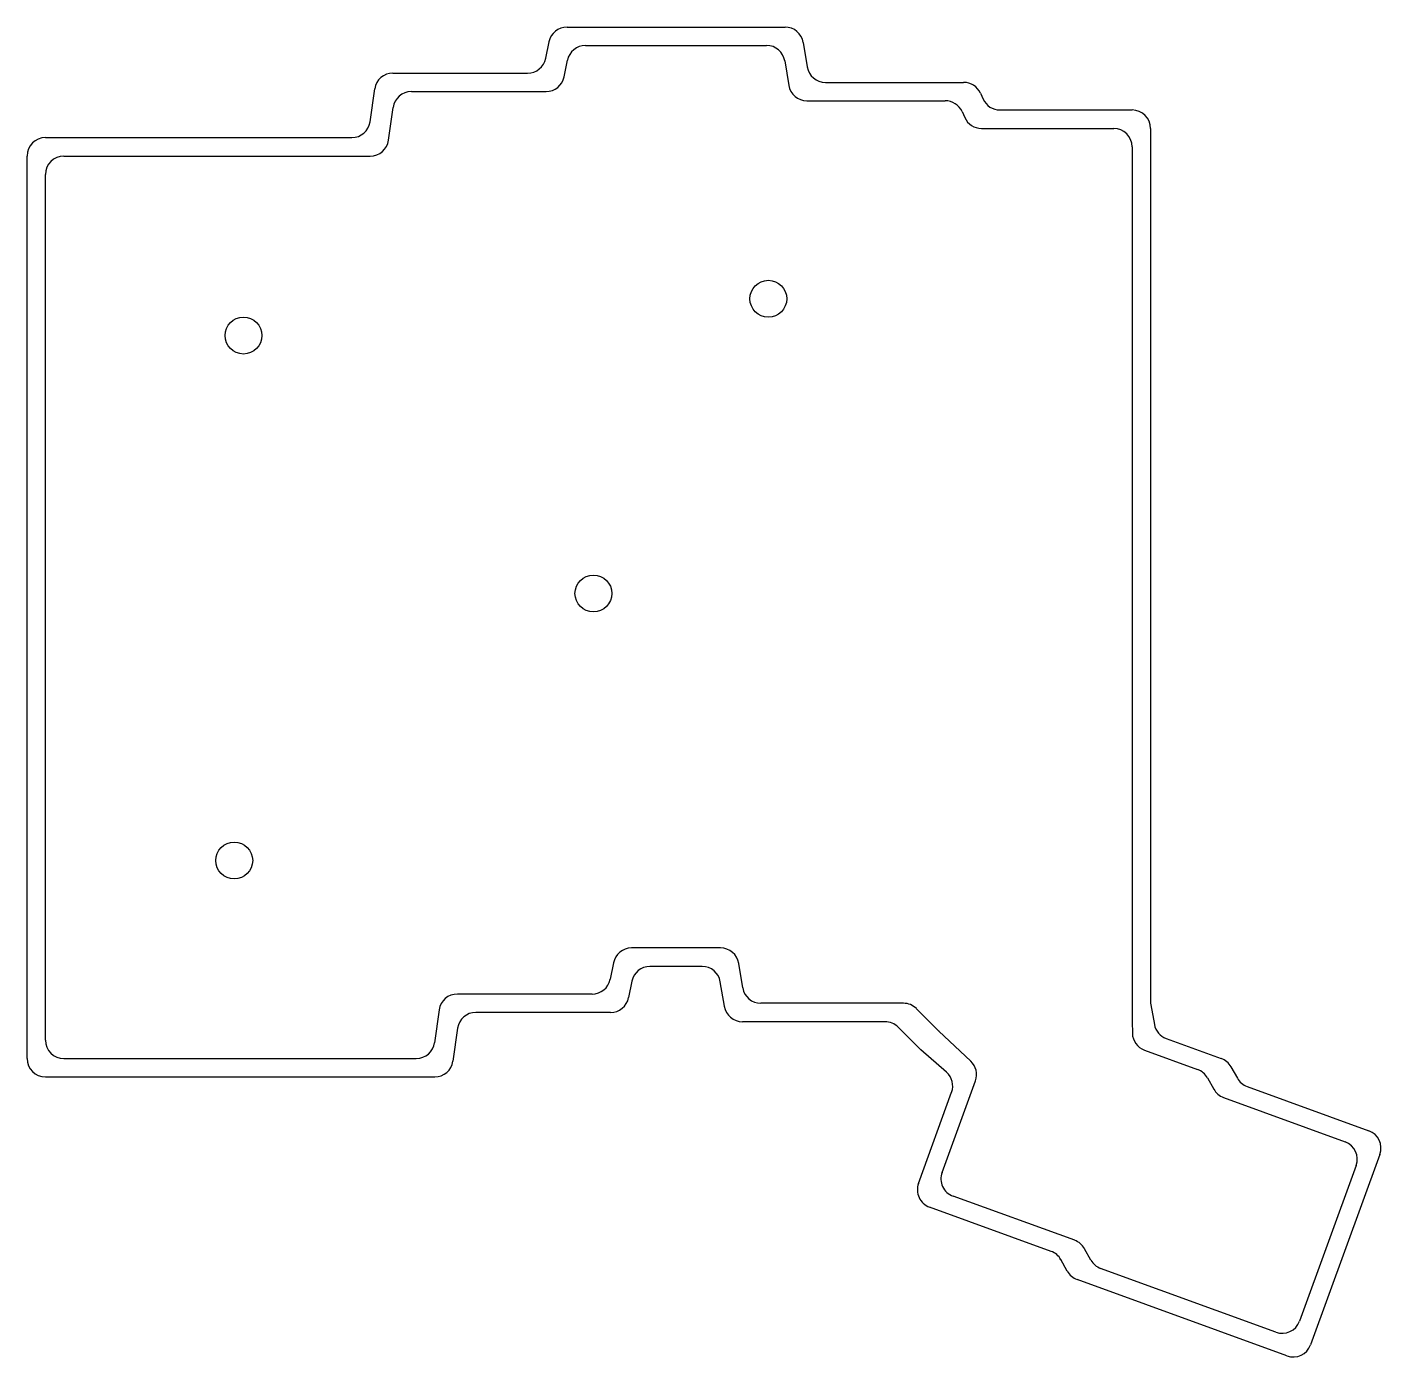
# Model space of a CAD drawing. Header units: millimetres. Extents: x -14 to 134, y -43 to 101.
import ezdxf

# ---------------------------------------------------------------- set-up
doc = ezdxf.new("R2010")
doc.units = ezdxf.units.MM

msp = doc.modelspace()

# ---------------------------------------------------------------- linework, layer by layer
for p, q in [((45.14, 101), (68.81, 101)), ((42.82, 97.61), (43.18, 99.39)), ((47.14, 99), (66.81, 99)), ((70.78, 99.33), (71.22, 96.67)), ((44.82, 95.61), (45.18, 97.39)), ((68.78, 97.33), (69.22, 94.67)), ((26.23, 96), (40.86, 96)), ((23.75, 90.72), (24.25, 94.28)), ((73.19, 95), (88.21, 95)), ((28.23, 94), (42.86, 94)), ((71.19, 93), (86.21, 93)), ((90.03, 93.82), (90.32, 93.18)), ((25.75, 88.72), (26.25, 92.28)), ((88.03, 91.82), (88.32, 91.18)), ((92.15, 92), (106.5, 92)), ((90.15, 90), (104.5, 90)), ((108.5, 90), (108.5, -4.82)), ((-11.5, 89), (21.77, 89)), ((-13.5, -11), (-13.5, 87)), ((-9.5, 87), (23.77, 87)), ((106.5, 88), (106.5, -6.97)), ((-11.5, -9), (-11.5, 85)), ((61.81, 1), (52.14, 1)), ((50.18, -0.61), (49.82, -2.39)), ((59.81, -1), (54.14, -1)), ((64.22, -3.33), (63.78, -0.67)), ((52.18, -2.61), (51.82, -4.39)), ((62.22, -5.33), (61.78, -2.67)), ((47.86, -4), (33.23, -4)), ((31.25, -5.72), (30.75, -9.28)), ((81.67, -5), (66.19, -5)), ((85.48, -7.98), (83.09, -5.59)), ((108.53, -5.18), (108.92, -7.3)), ((49.86, -6), (35.23, -6)), ((79.67, -7), (64.19, -7)), ((106.5, -7.03), (106.53, -8.26)), ((33.25, -7.72), (32.75, -11.28)), ((83.45, -9.95), (81.09, -7.59)), ((88.98, -11.29), (85.52, -8.02)), ((110.21, -8.82), (116.18, -11)), ((86.34, -12.49), (83.55, -10.04)), ((107.85, -10.09), (113.62, -12.19)), ((-9.5, -11), (28.77, -11)), ((-11.5, -13), (30.77, -13)), ((114.68, -13.1), (115.37, -14.33)), ((117.24, -11.9), (117.94, -13.14)), ((83.3, -24.57), (86.9, -14.67)), ((85.87, -23.37), (89.49, -13.43)), ((119, -14.04), (132.21, -18.85)), ((116.44, -15.24), (129.64, -20.05)), ((133.4, -21.41), (125.88, -42.09)), ((130.84, -22.61), (124.68, -39.52)), ((100.27, -30.74), (87.06, -25.94)), ((97.71, -31.94), (84.5, -27.13)), ((102.02, -32.89), (101.33, -31.65)), ((99.46, -34.08), (98.77, -32.84)), ((122.12, -40.72), (103.08, -33.79)), ((123.31, -43.28), (100.52, -34.99))]:
    msp.add_line(p, q)
for centre in [(67, 71.5), (10, 67.5), (48, 39.5), (9, 10.5)]:
    msp.add_circle(centre, 2)
for centre, start, end in [((45.14, 99), 90, 168.6901), ((68.81, 99), 9.4623, 90), ((47.14, 97), 90, 168.6901), ((66.81, 97), 9.4623, 90), ((40.86, 98), 270, 348.6901), ((26.23, 94), 90, 171.8699), ((42.86, 96), 270, 348.6901), ((73.19, 97), 189.4623, 270), ((71.19, 95), 189.4623, 270), ((88.21, 93), 24.2952, 90), ((28.23, 92), 90, 171.8699), ((86.21, 91), 24.2952, 90), ((92.15, 94), 204.2952, 270), ((90.15, 92), 204.2952, 270), ((106.5, 90), 0, 90), ((21.77, 91), 270, 351.8699), ((104.5, 88), 0, 90), ((-11.5, 87), 90, 180), ((23.77, 89), 270, 351.8699), ((-9.5, 85), 90, 180), ((52.14, -1), 90, 168.6901), ((61.81, -1), 9.4623, 90), ((54.14, -3), 90, 168.6901), ((59.81, -3), 9.4623, 90), ((47.86, -2), 270, 348.6901), ((33.23, -6), 90, 171.8699), ((49.86, -4), 270, 348.6901), ((66.19, -3), 189.4623, 270), ((64.19, -5), 189.4623, 270), ((81.67, -7), 45, 90), ((110.5, -4.82), 180, 190.4032), ((35.23, -8), 90, 171.8699), ((79.67, -9), 45, 90), ((108.5, -6.97), 180, 181.4452), ((110.89, -6.94), 190.4032, 250), ((86.89, -6.57), 225, 226.6183), ((108.53, -8.21), 181.4452, 250), ((-9.5, -9), 180, 270), ((28.77, -9), 270, 351.8699), ((84.87, -8.54), 225, 228.8222), ((-11.5, -11), 180, 270), ((30.77, -11), 270, 351.8699), ((87.61, -12.74), 340, 46.6183), ((115.5, -12.88), 29.1849, 70), ((85.02, -13.99), 340, 48.8222), ((112.94, -14.07), 29.1849, 70), ((119.68, -12.16), 209.1849, 250), ((117.12, -13.36), 209.1849, 250), ((131.52, -20.73), 340, 70), ((128.96, -21.93), 340, 70), ((87.74, -24.06), 160, 250), ((85.18, -25.25), 160, 250), ((99.58, -32.62), 29.1849, 70), ((97.02, -33.82), 29.1849, 70), ((103.77, -31.91), 209.1849, 250), ((101.21, -33.11), 209.1849, 250), ((122.8, -38.84), 250, 340), ((124, -41.4), 250, 340)]:
    msp.add_arc(centre, 2, start, end)

doc.saveas('drawing.dxf')
